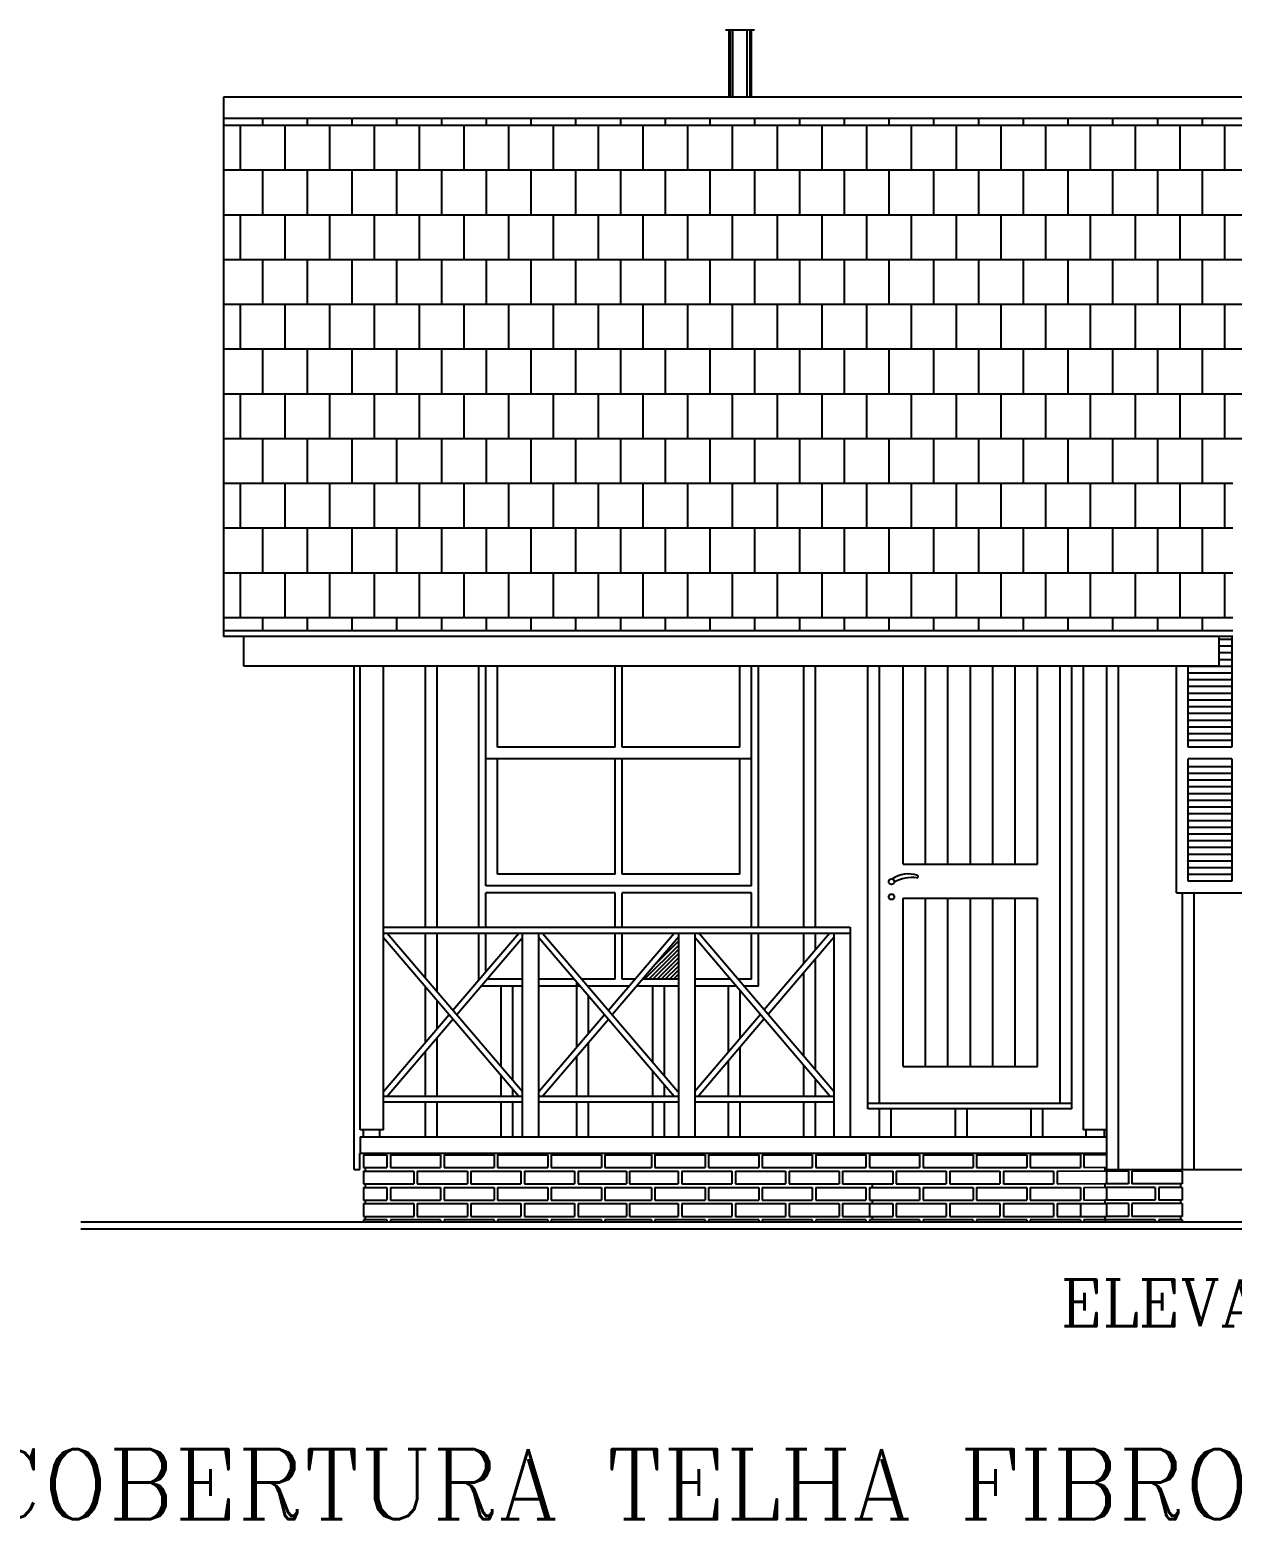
# Model space of a CAD drawing. Extents: x -7 to 226, y -20 to 32.
# Drawn here: x 214.75 to 219.91, y 19.44 to 25.83 of the extents above; entities that cross this region are included whole.
import ezdxf
from ezdxf.enums import TextEntityAlignment as Align

# ---------------------------------------------------------------- set-up
doc = ezdxf.new("R2010")
doc.units = 0
doc.header["$LTSCALE"] = 20
doc.layers.get('0').update_dxf_attribs({"linetype": 'CONTINUOUS'})
for name, color, linetype in [('CONCRETO', 5, 'CONTINUOUS'), ('DIM', 244, 'CONTINUOUS'), ('MADEIRAME', 244, 'CONTINUOUS'), ('TELHADO', 1, 'CONTINUOUS'), ('TEXTO', 244, 'CONTINUOUS'), ('VISTAL', 30, 'CONTINUOUS'), ('VISTAP', 244, 'CONTINUOUS')]:
    doc.layers.add(name, color=color, linetype=linetype)
doc.styles.add('ROMANC', font='romanc.shx', dxfattribs={"height": 0.08})

# ---------------------------------------------------------------- blocks, each defined once
blk = doc.blocks.new('*X13')
at = {"color": 0, "linetype": 'CONTINUOUS'}
for p, q in [((-13.152, -57.408), (-13.152, -57.3794)), ((-12.96, -57.408), (-12.96, -57.3794)), ((-12.768, -57.408), (-12.768, -57.3794)), ((-12.576, -57.408), (-12.576, -57.3794)), ((-12.384, -57.408), (-12.384, -57.3794)), ((-12.192, -57.408), (-12.192, -57.3794)), ((-12, -57.408), (-12, -57.3794)), ((-11.808, -57.408), (-11.808, -57.3794)), ((-11.616, -57.408), (-11.616, -57.3794)), ((-11.424, -57.408), (-11.424, -57.3794)), ((-11.232, -57.408), (-11.232, -57.3794)), ((-11.04, -57.408), (-11.04, -57.3794)), ((-10.848, -57.408), (-10.848, -57.3794)), ((-10.656, -57.408), (-10.656, -57.3794)), ((-10.464, -57.408), (-10.464, -57.3794)), ((-10.272, -57.408), (-10.272, -57.3794)), ((-10.08, -57.408), (-10.08, -57.3794)), ((-9.888, -57.408), (-9.888, -57.3794)), ((-9.696, -57.408), (-9.696, -57.3794)), ((-9.504, -57.408), (-9.504, -57.3794)), ((-9.312, -57.408), (-9.312, -57.3794)), ((-9.12, -57.408), (-9.12, -57.3794)), ((-13.321, -57.408), (-3.876, -57.408)), ((-13.248, -57.6), (-13.248, -57.408)), ((-13.056, -57.6), (-13.056, -57.408)), ((-12.864, -57.6), (-12.864, -57.408)), ((-12.672, -57.6), (-12.672, -57.408)), ((-12.48, -57.6), (-12.48, -57.408)), ((-12.288, -57.6), (-12.288, -57.408)), ((-12.096, -57.6), (-12.096, -57.408)), ((-11.904, -57.6), (-11.904, -57.408)), ((-11.712, -57.6), (-11.712, -57.408)), ((-11.52, -57.6), (-11.52, -57.408)), ((-11.328, -57.6), (-11.328, -57.408)), ((-11.136, -57.6), (-11.136, -57.408)), ((-10.944, -57.6), (-10.944, -57.408)), ((-10.752, -57.6), (-10.752, -57.408)), ((-10.56, -57.6), (-10.56, -57.408)), ((-10.368, -57.6), (-10.368, -57.408)), ((-10.176, -57.6), (-10.176, -57.408)), ((-9.984, -57.6), (-9.984, -57.408)), ((-9.792, -57.6), (-9.792, -57.408)), ((-9.6, -57.6), (-9.6, -57.408)), ((-9.408, -57.6), (-9.408, -57.408)), ((-9.216, -57.6), (-9.216, -57.408)), ((-9.024, -57.6), (-9.024, -57.408)), ((-13.321, -57.6), (-3.876, -57.6)), ((-13.152, -57.792), (-13.152, -57.6)), ((-12.96, -57.792), (-12.96, -57.6)), ((-12.768, -57.792), (-12.768, -57.6)), ((-12.576, -57.792), (-12.576, -57.6)), ((-12.384, -57.792), (-12.384, -57.6)), ((-12.192, -57.792), (-12.192, -57.6)), ((-12, -57.792), (-12, -57.6)), ((-11.808, -57.792), (-11.808, -57.6)), ((-11.616, -57.792), (-11.616, -57.6)), ((-11.424, -57.792), (-11.424, -57.6)), ((-11.232, -57.792), (-11.232, -57.6)), ((-11.04, -57.792), (-11.04, -57.6)), ((-10.848, -57.792), (-10.848, -57.6)), ((-10.656, -57.792), (-10.656, -57.6)), ((-10.464, -57.792), (-10.464, -57.6)), ((-10.272, -57.792), (-10.272, -57.6)), ((-10.08, -57.792), (-10.08, -57.6)), ((-9.888, -57.792), (-9.888, -57.6)), ((-9.696, -57.792), (-9.696, -57.6)), ((-9.504, -57.792), (-9.504, -57.6)), ((-9.312, -57.792), (-9.312, -57.6)), ((-9.12, -57.792), (-9.12, -57.6)), ((-13.321, -57.792), (-3.876, -57.792)), ((-13.248, -57.984), (-13.248, -57.792)), ((-13.056, -57.984), (-13.056, -57.792)), ((-12.864, -57.984), (-12.864, -57.792)), ((-12.672, -57.984), (-12.672, -57.792)), ((-12.48, -57.984), (-12.48, -57.792)), ((-12.288, -57.984), (-12.288, -57.792)), ((-12.096, -57.984), (-12.096, -57.792)), ((-11.904, -57.984), (-11.904, -57.792)), ((-11.712, -57.984), (-11.712, -57.792)), ((-11.52, -57.984), (-11.52, -57.792)), ((-11.328, -57.984), (-11.328, -57.792)), ((-11.136, -57.984), (-11.136, -57.792)), ((-10.944, -57.984), (-10.944, -57.792)), ((-10.752, -57.984), (-10.752, -57.792)), ((-10.56, -57.984), (-10.56, -57.792)), ((-10.368, -57.984), (-10.368, -57.792)), ((-10.176, -57.984), (-10.176, -57.792)), ((-9.984, -57.984), (-9.984, -57.792)), ((-9.792, -57.984), (-9.792, -57.792)), ((-9.6, -57.984), (-9.6, -57.792)), ((-9.408, -57.984), (-9.408, -57.792)), ((-9.216, -57.984), (-9.216, -57.792)), ((-9.024, -57.984), (-9.024, -57.792)), ((-13.321, -57.984), (-3.876, -57.984)), ((-13.152, -58.176), (-13.152, -57.984)), ((-12.96, -58.176), (-12.96, -57.984)), ((-12.768, -58.176), (-12.768, -57.984)), ((-12.576, -58.176), (-12.576, -57.984)), ((-12.384, -58.176), (-12.384, -57.984)), ((-12.192, -58.176), (-12.192, -57.984)), ((-12, -58.176), (-12, -57.984)), ((-11.808, -58.176), (-11.808, -57.984)), ((-11.616, -58.176), (-11.616, -57.984)), ((-11.424, -58.176), (-11.424, -57.984)), ((-11.232, -58.176), (-11.232, -57.984)), ((-11.04, -58.176), (-11.04, -57.984)), ((-10.848, -58.176), (-10.848, -57.984)), ((-10.656, -58.176), (-10.656, -57.984)), ((-10.464, -58.176), (-10.464, -57.984)), ((-10.272, -58.176), (-10.272, -57.984)), ((-10.08, -58.176), (-10.08, -57.984)), ((-9.888, -58.176), (-9.888, -57.984)), ((-9.696, -58.176), (-9.696, -57.984)), ((-9.504, -58.176), (-9.504, -57.984)), ((-9.312, -58.176), (-9.312, -57.984)), ((-9.12, -58.176), (-9.12, -57.984)), ((-13.321, -58.176), (-3.876, -58.176)), ((-13.248, -58.368), (-13.248, -58.176)), ((-13.056, -58.368), (-13.056, -58.176)), ((-12.864, -58.368), (-12.864, -58.176)), ((-12.672, -58.368), (-12.672, -58.176)), ((-12.48, -58.368), (-12.48, -58.176)), ((-12.288, -58.368), (-12.288, -58.176)), ((-12.096, -58.368), (-12.096, -58.176)), ((-11.904, -58.368), (-11.904, -58.176)), ((-11.712, -58.368), (-11.712, -58.176)), ((-11.52, -58.368), (-11.52, -58.176)), ((-11.328, -58.368), (-11.328, -58.176)), ((-11.136, -58.368), (-11.136, -58.176)), ((-10.944, -58.368), (-10.944, -58.176)), ((-10.752, -58.368), (-10.752, -58.176)), ((-10.56, -58.368), (-10.56, -58.176)), ((-10.368, -58.368), (-10.368, -58.176)), ((-10.176, -58.368), (-10.176, -58.176)), ((-9.984, -58.368), (-9.984, -58.176)), ((-9.792, -58.368), (-9.792, -58.176)), ((-9.6, -58.368), (-9.6, -58.176)), ((-9.408, -58.368), (-9.408, -58.176)), ((-9.216, -58.368), (-9.216, -58.176)), ((-9.024, -58.368), (-9.024, -58.176)), ((-13.321, -58.368), (-3.876, -58.368)), ((-13.152, -58.56), (-13.152, -58.368)), ((-12.96, -58.56), (-12.96, -58.368)), ((-12.768, -58.56), (-12.768, -58.368)), ((-12.576, -58.56), (-12.576, -58.368)), ((-12.384, -58.56), (-12.384, -58.368)), ((-12.192, -58.56), (-12.192, -58.368)), ((-12, -58.56), (-12, -58.368)), ((-11.808, -58.56), (-11.808, -58.368)), ((-11.616, -58.56), (-11.616, -58.368)), ((-11.424, -58.56), (-11.424, -58.368)), ((-11.232, -58.56), (-11.232, -58.368)), ((-11.04, -58.56), (-11.04, -58.368)), ((-10.848, -58.56), (-10.848, -58.368)), ((-10.656, -58.56), (-10.656, -58.368)), ((-10.464, -58.56), (-10.464, -58.368)), ((-10.272, -58.56), (-10.272, -58.368)), ((-10.08, -58.56), (-10.08, -58.368)), ((-9.888, -58.56), (-9.888, -58.368)), ((-9.696, -58.56), (-9.696, -58.368)), ((-9.504, -58.56), (-9.504, -58.368)), ((-9.312, -58.56), (-9.312, -58.368)), ((-9.12, -58.56), (-9.12, -58.368)), ((-13.321, -58.56), (-3.876, -58.56)), ((-13.248, -58.752), (-13.248, -58.56)), ((-13.056, -58.752), (-13.056, -58.56)), ((-12.864, -58.752), (-12.864, -58.56)), ((-12.672, -58.752), (-12.672, -58.56)), ((-12.48, -58.752), (-12.48, -58.56)), ((-12.288, -58.752), (-12.288, -58.56)), ((-12.096, -58.752), (-12.096, -58.56)), ((-11.904, -58.752), (-11.904, -58.56)), ((-11.712, -58.752), (-11.712, -58.56)), ((-11.52, -58.752), (-11.52, -58.56)), ((-11.328, -58.752), (-11.328, -58.56)), ((-11.136, -58.752), (-11.136, -58.56)), ((-10.944, -58.752), (-10.944, -58.56)), ((-10.752, -58.752), (-10.752, -58.56)), ((-10.56, -58.752), (-10.56, -58.56)), ((-10.368, -58.752), (-10.368, -58.56)), ((-10.176, -58.752), (-10.176, -58.56)), ((-9.984, -58.752), (-9.984, -58.56)), ((-9.792, -58.752), (-9.792, -58.56)), ((-9.6, -58.752), (-9.6, -58.56)), ((-9.408, -58.752), (-9.408, -58.56)), ((-9.216, -58.752), (-9.216, -58.56)), ((-9.024, -58.752), (-9.024, -58.56)), ((-13.321, -58.752), (-3.876, -58.752)), ((-13.152, -58.944), (-13.152, -58.752)), ((-12.96, -58.944), (-12.96, -58.752)), ((-12.768, -58.944), (-12.768, -58.752)), ((-12.576, -58.944), (-12.576, -58.752)), ((-12.384, -58.944), (-12.384, -58.752)), ((-12.192, -58.944), (-12.192, -58.752)), ((-12, -58.944), (-12, -58.752)), ((-11.808, -58.944), (-11.808, -58.752)), ((-11.616, -58.944), (-11.616, -58.752)), ((-11.424, -58.944), (-11.424, -58.752)), ((-11.232, -58.944), (-11.232, -58.752)), ((-11.04, -58.944), (-11.04, -58.752)), ((-10.848, -58.944), (-10.848, -58.752)), ((-10.656, -58.944), (-10.656, -58.752)), ((-10.464, -58.944), (-10.464, -58.752)), ((-10.272, -58.944), (-10.272, -58.752)), ((-10.08, -58.944), (-10.08, -58.752)), ((-9.888, -58.944), (-9.888, -58.752)), ((-9.696, -58.944), (-9.696, -58.752)), ((-9.504, -58.944), (-9.504, -58.752)), ((-9.312, -58.944), (-9.312, -58.752)), ((-9.12, -58.944), (-9.12, -58.752)), ((-13.321, -58.944), (-8.9904, -58.944)), ((-13.248, -59.136), (-13.248, -58.944)), ((-13.056, -59.136), (-13.056, -58.944)), ((-12.864, -59.136), (-12.864, -58.944)), ((-12.672, -59.136), (-12.672, -58.944)), ((-12.48, -59.136), (-12.48, -58.944)), ((-12.288, -59.136), (-12.288, -58.944)), ((-12.096, -59.136), (-12.096, -58.944)), ((-11.904, -59.136), (-11.904, -58.944)), ((-11.712, -59.136), (-11.712, -58.944)), ((-11.52, -59.136), (-11.52, -58.944)), ((-11.328, -59.136), (-11.328, -58.944)), ((-11.136, -59.136), (-11.136, -58.944)), ((-10.944, -59.136), (-10.944, -58.944)), ((-10.752, -59.136), (-10.752, -58.944)), ((-10.56, -59.136), (-10.56, -58.944)), ((-10.368, -59.136), (-10.368, -58.944)), ((-10.176, -59.136), (-10.176, -58.944)), ((-9.984, -59.136), (-9.984, -58.944)), ((-9.792, -59.136), (-9.792, -58.944)), ((-9.6, -59.136), (-9.6, -58.944)), ((-9.408, -59.136), (-9.408, -58.944)), ((-9.216, -59.136), (-9.216, -58.944)), ((-9.024, -59.136), (-9.024, -58.944)), ((-13.321, -59.136), (-8.9904, -59.136)), ((-13.152, -59.328), (-13.152, -59.136)), ((-12.96, -59.328), (-12.96, -59.136)), ((-12.768, -59.328), (-12.768, -59.136)), ((-12.576, -59.328), (-12.576, -59.136)), ((-12.384, -59.328), (-12.384, -59.136)), ((-12.192, -59.328), (-12.192, -59.136)), ((-12, -59.328), (-12, -59.136)), ((-11.808, -59.328), (-11.808, -59.136)), ((-11.616, -59.328), (-11.616, -59.136)), ((-11.424, -59.328), (-11.424, -59.136)), ((-11.232, -59.328), (-11.232, -59.136)), ((-11.04, -59.328), (-11.04, -59.136)), ((-10.848, -59.328), (-10.848, -59.136)), ((-10.656, -59.328), (-10.656, -59.136)), ((-10.464, -59.328), (-10.464, -59.136)), ((-10.272, -59.328), (-10.272, -59.136)), ((-10.08, -59.328), (-10.08, -59.136)), ((-9.888, -59.328), (-9.888, -59.136)), ((-9.696, -59.328), (-9.696, -59.136)), ((-9.504, -59.328), (-9.504, -59.136)), ((-9.312, -59.328), (-9.312, -59.136)), ((-9.12, -59.328), (-9.12, -59.136)), ((-13.321, -59.328), (-8.9904, -59.328)), ((-13.248, -59.52), (-13.248, -59.328)), ((-13.056, -59.52), (-13.056, -59.328)), ((-12.864, -59.52), (-12.864, -59.328)), ((-12.672, -59.52), (-12.672, -59.328)), ((-12.48, -59.52), (-12.48, -59.328)), ((-12.288, -59.52), (-12.288, -59.328)), ((-12.096, -59.52), (-12.096, -59.328)), ((-11.904, -59.52), (-11.904, -59.328)), ((-11.712, -59.52), (-11.712, -59.328)), ((-11.52, -59.52), (-11.52, -59.328)), ((-11.328, -59.52), (-11.328, -59.328)), ((-11.136, -59.52), (-11.136, -59.328)), ((-10.944, -59.52), (-10.944, -59.328)), ((-10.752, -59.52), (-10.752, -59.328)), ((-10.56, -59.52), (-10.56, -59.328)), ((-10.368, -59.52), (-10.368, -59.328)), ((-10.176, -59.52), (-10.176, -59.328)), ((-9.984, -59.52), (-9.984, -59.328)), ((-9.792, -59.52), (-9.792, -59.328)), ((-9.6, -59.52), (-9.6, -59.328)), ((-9.408, -59.52), (-9.408, -59.328)), ((-9.216, -59.52), (-9.216, -59.328)), ((-9.024, -59.52), (-9.024, -59.328)), ((-13.321, -59.52), (-8.9904, -59.52)), ((-13.152, -59.5769), (-13.152, -59.52)), ((-12.96, -59.5769), (-12.96, -59.52)), ((-12.768, -59.5769), (-12.768, -59.52)), ((-12.576, -59.5769), (-12.576, -59.52)), ((-12.384, -59.5769), (-12.384, -59.52)), ((-12.192, -59.5769), (-12.192, -59.52)), ((-12, -59.5769), (-12, -59.52)), ((-11.808, -59.5769), (-11.808, -59.52)), ((-11.616, -59.5769), (-11.616, -59.52)), ((-11.424, -59.5769), (-11.424, -59.52)), ((-11.232, -59.5769), (-11.232, -59.52)), ((-11.04, -59.5769), (-11.04, -59.52)), ((-10.848, -59.5769), (-10.848, -59.52)), ((-10.656, -59.5769), (-10.656, -59.52)), ((-10.464, -59.5769), (-10.464, -59.52)), ((-10.272, -59.5769), (-10.272, -59.52)), ((-10.08, -59.5769), (-10.08, -59.52)), ((-9.888, -59.5769), (-9.888, -59.52)), ((-9.696, -59.5769), (-9.696, -59.52)), ((-9.504, -59.5769), (-9.504, -59.52)), ((-9.312, -59.5769), (-9.312, -59.52)), ((-9.12, -59.5769), (-9.12, -59.52))]:
    blk.add_line(p, q, dxfattribs=at)
blk = doc.blocks.new('*X113')
at = {"color": 0, "linetype": 'CONTINUOUS'}
for p, q in [((143.0832, -8.0432), (143.0905, -8.0359)), ((142.9456, -8.2161), (143.0905, -8.0713)), ((142.9633, -8.2161), (143.0905, -8.0889)), ((142.981, -8.2161), (143.0905, -8.1066)), ((142.9811, -8.163), (143.0905, -8.0536)), ((142.9987, -8.2161), (143.0905, -8.1243)), ((143.0163, -8.2161), (143.0905, -8.142)), ((143.034, -8.2161), (143.0905, -8.1596)), ((143.0517, -8.2161), (143.0905, -8.1773)), ((143.0694, -8.2161), (143.0905, -8.195)), ((143.087, -8.2161), (143.0905, -8.2127))]:
    blk.add_line(p, q, dxfattribs=at)

msp = doc.modelspace()

# ---------------------------------------------------------------- linework, layer by layer
at = {"layer": 'DIM', "linetype": 'CONTINUOUS'}
for p, q in [((219.277, 21.1132), (219.277, 21.0832)), ((219.3552, 21.1132), (219.3552, 21.0832)), ((219.3657, 21.0832), (219.3657, 21.0132))]:
    msp.add_line(p, q, dxfattribs=at)
at = {"layer": 'DIM', "color": 30, "linetype": 'CONTINUOUS'}
for centre in [(218.4432, 22.1787), (218.4432, 22.1136)]:
    msp.add_circle(centre, 0.0119, dxfattribs=at)
for centre, radius, start, end in [((218.515, 22.0945), 0.1172, 70.42208, 125.41696), ((218.5332, 22.0272), 0.169, 83.59645, 117.53427), ((218.5526, 22.2002), 0.005, 263.59645, 70.42208)]:
    msp.add_arc(centre, radius, start, end, dxfattribs=at)
at = {"layer": 'MADEIRAME', "color": 244, "linetype": 'CONTINUOUS'}
for p, q in [((215.6647, 23.1037), (215.6647, 23.2304)), ((219.8495, 23.1037), (219.8495, 23.2304))]:
    msp.add_line(p, q, dxfattribs=at)
at = {"layer": 'MADEIRAME'}
for p in [(219.8495, 23.1037), (215.6897, 23.1037)]:
    msp.add_line(p, (215.6647, 23.1037), dxfattribs=at)
at = {"layer": 'MADEIRAME', "color": 1, "linetype": 'CONTINUOUS'}
for p, q in [((216.2635, 21.9389), (216.8437, 21.2582)), ((216.2799, 21.9582), (216.8601, 21.2775)), ((216.5618, 21.6275), (216.8437, 21.9582)), ((216.5782, 21.6082), (216.8601, 21.9389)), ((216.9301, 21.9389), (217.5104, 21.2582)), ((216.9465, 21.9582), (217.5268, 21.2775)), ((217.2285, 21.6275), (217.5104, 21.9582)), ((217.2449, 21.6082), (217.5291, 21.9416)), ((217.5991, 21.941), (218.1793, 21.2603)), ((217.6155, 21.9603), (218.1957, 21.2795)), ((217.8974, 21.6295), (218.1775, 21.9582)), ((217.9138, 21.6103), (218.1957, 21.941)), ((216.2635, 21.2775), (216.5454, 21.6082)), ((216.9301, 21.2775), (217.212, 21.6082)), ((217.5991, 21.2795), (217.881, 21.6103)), ((216.2799, 21.2582), (216.5618, 21.5889)), ((216.9465, 21.2582), (217.2285, 21.5889)), ((217.6155, 21.2603), (217.8974, 21.591))]:
    msp.add_line(p, q, dxfattribs=at)
at = {"layer": 'TELHADO', "color": 10, "linetype": 'CONTINUOUS'}
for p, q in [((215.5766, 25.5448), (215.5766, 23.2304)), ((225.0216, 25.5448), (215.5766, 25.5448)), ((225.0216, 25.4529), (215.5816, 25.4529)), ((219.9072, 23.2554), (215.5766, 23.2554)), ((219.9072, 23.2304), (215.5766, 23.2304))]:
    msp.add_line(p, q, dxfattribs=at)
at = {"layer": 'TELHADO', "color": 244, "linetype": 'CONTINUOUS'}
for p, q in [((219.903, 23.2304), (219.903, 22.7551)), ((219.903, 22.7051), (219.903, 22.1801)), ((216.1623, 20.9432), (216.1623, 21.0123)), ((216.1385, 20.9432), (216.1623, 20.9432))]:
    msp.add_line(p, q, dxfattribs=at)
at = {"layer": 'VISTAL', "color": 252}
for p, q in [((217.7517, 25.8336), (217.7517, 25.5448)), ((217.7624, 25.5448), (217.7624, 25.8336)), ((217.8243, 25.5448), (217.8243, 25.8336)), ((217.835, 25.8336), (217.835, 25.5448))]:
    msp.add_line(p, q, dxfattribs=at)
at = {"layer": 'VISTAL', "color": 1, "linetype": 'CONTINUOUS'}
for p, q in [((216.2635, 21.9832), (218.2657, 21.9832)), ((216.2635, 21.9582), (218.2657, 21.9582)), ((216.2635, 21.2582), (216.8601, 21.2582)), ((216.2635, 21.2332), (216.8601, 21.2332)), ((216.9301, 21.2582), (217.5291, 21.2582)), ((216.9301, 21.2332), (217.5291, 21.2332)), ((217.5991, 21.2582), (218.1957, 21.2582)), ((217.5991, 21.2332), (218.1957, 21.2332))]:
    msp.add_line(p, q, dxfattribs=at)
at = {"layer": 'VISTAL', "color": 244, "linetype": 'CONTINUOUS'}
for p, q in [((216.1785, 21.0832), (216.1785, 21.1132)), ((216.2485, 21.0832), (216.2485, 21.1132)), ((216.1635, 21.0832), (219.3657, 21.0832)), ((216.1635, 21.0832), (216.1635, 21.0132)), ((216.1635, 21.0132), (219.3657, 21.0132))]:
    msp.add_line(p, q, dxfattribs=at)
at = {"layer": 'VISTAL', "color": 252}
for points in [[(217.7314, 25.8336), (217.8552, 25.8336)], [(217.7457, 25.8336), (217.7457, 25.5448)], [(217.841, 25.8336), (217.841, 25.5448)]]:
    msp.add_lwpolyline(points, dxfattribs=at)
at = {"layer": 'VISTAP', "color": 244, "linetype": 'CONTINUOUS'}
for p, q in [((219.903, 23.2175), (219.8495, 23.2175)), ((219.903, 23.1886), (219.8495, 23.1886)), ((219.903, 23.1597), (219.8495, 23.1597)), ((216.6724, 21.9832), (216.6724, 23.1037)), ((216.7024, 22.1601), (216.7024, 23.1037)), ((216.7524, 22.7551), (216.7524, 23.1037)), ((217.2574, 22.7551), (217.2574, 23.1037)), ((217.2874, 22.7551), (217.2874, 23.1037)), ((217.7924, 22.7551), (217.7924, 23.1037)), ((217.8424, 22.1601), (217.8424, 23.1037)), ((217.8724, 21.9832), (217.8724, 23.1037)), ((219.3657, 23.1037), (219.3657, 21.1132)), ((219.6655, 22.1301), (219.6655, 23.1037)), ((219.7155, 22.7551), (219.7155, 23.1037)), ((219.903, 23.1019), (219.7155, 23.1019)), ((219.903, 23.073), (219.7155, 23.073)), ((219.903, 23.1308), (219.8495, 23.1308)), ((219.903, 23.0441), (219.7155, 23.0441)), ((219.903, 23.0152), (219.7155, 23.0152)), ((219.903, 22.9863), (219.7155, 22.9863)), ((219.903, 22.9574), (219.7155, 22.9574)), ((219.903, 22.9285), (219.7155, 22.9285)), ((219.903, 22.8996), (219.7155, 22.8996)), ((219.903, 22.8707), (219.7155, 22.8707)), ((219.903, 22.8418), (219.7155, 22.8418)), ((217.2574, 22.7551), (216.7524, 22.7551)), ((217.7924, 22.7551), (217.2874, 22.7551)), ((219.903, 22.8129), (219.7155, 22.8129)), ((219.903, 22.784), (219.7155, 22.784)), ((219.903, 22.7551), (219.7155, 22.7551)), ((217.8424, 22.7051), (216.7024, 22.7051)), ((216.7524, 22.2101), (216.7524, 22.7051)), ((217.2574, 22.2101), (217.2574, 22.7051)), ((217.2874, 22.2101), (217.2874, 22.7051)), ((217.7924, 22.2101), (217.7924, 22.7051)), ((219.7155, 22.1801), (219.7155, 22.7051)), ((219.903, 22.7051), (219.7155, 22.7051)), ((219.903, 22.6714), (219.7155, 22.6714)), ((219.903, 22.6425), (219.7155, 22.6425)), ((219.903, 22.6136), (219.7155, 22.6136)), ((219.903, 22.5847), (219.7155, 22.5847)), ((219.903, 22.5558), (219.7155, 22.5558)), ((219.903, 22.5269), (219.7155, 22.5269)), ((219.903, 22.498), (219.7155, 22.498)), ((219.903, 22.4691), (219.7155, 22.4691)), ((219.903, 22.4402), (219.7155, 22.4402)), ((219.903, 22.4113), (219.7155, 22.4113)), ((219.903, 22.3824), (219.7155, 22.3824)), ((219.903, 22.3535), (219.7155, 22.3535)), ((219.903, 22.3246), (219.7155, 22.3246)), ((219.903, 22.2957), (219.7155, 22.2957)), ((219.903, 22.2668), (219.7155, 22.2668)), ((217.2574, 22.2101), (216.7524, 22.2101)), ((217.7924, 22.2101), (217.2874, 22.2101)), ((219.903, 22.2379), (219.7155, 22.2379)), ((219.903, 22.209), (219.7155, 22.209)), ((219.903, 22.1801), (219.7155, 22.1801)), ((217.8424, 22.1601), (216.7024, 22.1601)), ((217.2574, 22.1301), (216.7024, 22.1301)), ((216.7024, 21.9832), (216.7024, 22.1301)), ((217.2574, 21.9832), (217.2574, 22.1301)), ((217.8424, 22.1301), (217.2874, 22.1301)), ((217.2874, 21.9832), (217.2874, 22.1301)), ((217.8424, 21.9832), (217.8424, 22.1301)), ((219.6655, 22.1301), (221.6655, 22.1301)), ((216.6724, 21.7572), (216.6724, 21.9582)), ((216.7024, 21.7924), (216.7024, 21.9582)), ((217.2574, 21.7601), (217.2574, 21.9582)), ((217.2874, 21.7601), (217.2874, 21.9582)), ((217.8424, 21.7601), (217.8424, 21.9582)), ((217.8724, 21.7301), (217.8724, 21.9582)), ((216.8601, 21.7301), (216.6821, 21.7301)), ((216.8601, 21.7601), (216.7077, 21.7601)), ((217.0826, 21.7601), (216.9301, 21.7601)), ((217.1081, 21.7301), (216.9301, 21.7301)), ((217.2574, 21.7601), (217.1154, 21.7601)), ((217.3159, 21.7301), (217.141, 21.7301)), ((217.3415, 21.7601), (217.2874, 21.7601)), ((217.5291, 21.7301), (217.3488, 21.7301)), ((217.5291, 21.7601), (217.3744, 21.7601)), ((217.7532, 21.7601), (217.5991, 21.7601)), ((217.7788, 21.7301), (217.5991, 21.7301)), ((217.8424, 21.7601), (217.7861, 21.7601)), ((217.8724, 21.7301), (217.8117, 21.7301)), ((218.3415, 21.2282), (219.2165, 21.2282)), ((216.1785, 21.007), (216.1785, 20.952)), ((216.1785, 21.007), (216.2785, 21.007)), ((216.2785, 21.007), (216.2785, 20.952)), ((216.2935, 21.007), (216.2935, 20.952)), ((216.2935, 21.007), (216.5085, 21.007)), ((216.5085, 21.007), (216.5085, 20.952)), ((216.5235, 21.007), (216.5235, 20.952)), ((216.5235, 21.007), (216.7385, 21.007)), ((216.7385, 21.007), (216.7385, 20.952)), ((216.7535, 21.007), (216.7535, 20.952)), ((216.7535, 21.007), (216.9685, 21.007)), ((216.9685, 21.007), (216.9685, 20.952)), ((216.9835, 21.007), (217.1985, 21.007)), ((216.9835, 21.007), (216.9835, 20.952)), ((217.1985, 21.007), (217.1985, 20.952)), ((217.2135, 21.007), (217.2135, 20.952)), ((217.2135, 21.007), (217.3135, 21.007)), ((217.3135, 21.007), (217.4135, 21.007)), ((217.4135, 21.007), (217.4135, 20.952)), ((217.4285, 21.007), (217.4285, 20.952)), ((217.4285, 21.007), (217.6435, 21.007)), ((217.6435, 21.007), (217.6435, 20.952)), ((217.6585, 21.007), (217.8735, 21.007)), ((217.6585, 21.007), (217.6585, 20.952)), ((217.8735, 21.007), (217.8735, 20.952)), ((217.8885, 21.007), (217.8885, 20.952)), ((217.8885, 21.007), (218.1035, 21.007)), ((218.1035, 21.007), (218.1035, 20.952)), ((218.1185, 21.007), (218.1185, 20.952)), ((218.1185, 21.007), (218.3335, 21.007)), ((218.3335, 21.007), (218.3335, 20.952)), ((218.3485, 21.007), (218.3485, 20.952)), ((218.3485, 21.007), (218.5635, 21.007)), ((218.5635, 21.007), (218.5635, 20.952)), ((218.5785, 21.007), (218.7935, 21.007)), ((218.5785, 21.007), (218.5785, 20.952)), ((218.7935, 21.007), (218.7935, 20.952)), ((218.8085, 21.007), (219.0235, 21.007)), ((218.8085, 21.007), (218.8085, 20.952)), ((219.0235, 21.007), (219.0235, 20.952)), ((219.0385, 21.007), (219.2535, 21.0076)), ((219.0385, 21.007), (219.0385, 20.952)), ((219.2535, 21.0076), (219.2535, 20.952)), ((219.2685, 21.0077), (219.3659, 21.008)), ((219.2685, 21.0077), (219.2685, 20.9527)), ((219.3659, 21.008), (219.3659, 20.953)), ((216.1785, 20.952), (216.2785, 20.952)), ((216.1785, 20.937), (216.1785, 20.882)), ((216.1785, 20.937), (216.3935, 20.937)), ((216.1785, 20.9369), (216.265, 20.9369)), ((216.1848, 20.952), (216.1848, 20.9369)), ((216.2457, 20.952), (216.2785, 20.952)), ((216.2935, 20.952), (216.3457, 20.952)), ((216.2935, 20.952), (216.365, 20.952)), ((216.3607, 20.952), (216.5085, 20.952)), ((216.3935, 20.937), (216.3935, 20.882)), ((216.4085, 20.937), (216.4085, 20.882)), ((216.4085, 20.937), (216.6235, 20.937)), ((216.5235, 20.952), (216.7385, 20.952)), ((216.6235, 20.937), (216.6235, 20.882)), ((216.6385, 20.937), (216.6385, 20.882)), ((216.6385, 20.937), (216.8535, 20.937)), ((216.7535, 20.952), (216.9685, 20.952)), ((216.8535, 20.937), (216.8535, 20.882)), ((216.8685, 20.937), (216.8685, 20.882)), ((216.8685, 20.937), (217.0835, 20.937)), ((216.9835, 20.952), (217.1985, 20.952)), ((217.0835, 20.937), (217.0835, 20.882)), ((217.0985, 20.937), (217.0985, 20.882)), ((217.0985, 20.937), (217.306, 20.937)), ((217.2135, 20.952), (217.3135, 20.952)), ((217.306, 20.937), (217.306, 20.882)), ((217.3135, 20.952), (217.4135, 20.952)), ((217.3198, 20.937), (217.3198, 20.882)), ((217.3198, 20.937), (217.5285, 20.937)), ((217.3198, 20.9369), (217.4, 20.9369)), ((217.3807, 20.952), (217.4135, 20.952)), ((217.4285, 20.952), (217.5, 20.952)), ((217.4285, 20.952), (217.4807, 20.952)), ((217.4957, 20.952), (217.6435, 20.952)), ((217.5285, 20.937), (217.5285, 20.882)), ((217.5435, 20.937), (217.5435, 20.882)), ((217.5435, 20.937), (217.7585, 20.937)), ((217.6585, 20.952), (217.8735, 20.952)), ((217.7585, 20.937), (217.7585, 20.882)), ((217.7735, 20.937), (217.7735, 20.882)), ((217.7735, 20.937), (217.9885, 20.937)), ((217.8885, 20.952), (218.1035, 20.952)), ((217.9885, 20.937), (217.9885, 20.882)), ((218.0035, 20.937), (218.0035, 20.882)), ((218.0035, 20.937), (218.2185, 20.937)), ((218.1185, 20.952), (218.3335, 20.952)), ((218.2185, 20.937), (218.2185, 20.882)), ((218.2335, 20.937), (218.2335, 20.882)), ((218.2335, 20.937), (218.4485, 20.937)), ((218.3485, 20.952), (218.5635, 20.952)), ((218.4485, 20.937), (218.4485, 20.882)), ((218.4485, 20.937), (218.4485, 20.882)), ((218.4635, 20.937), (218.4635, 20.882)), ((218.4635, 20.937), (218.6785, 20.937)), ((218.5785, 20.952), (218.7935, 20.952)), ((218.6785, 20.937), (218.6785, 20.882)), ((218.6935, 20.937), (218.6935, 20.882)), ((218.6935, 20.937), (218.9085, 20.937)), ((218.8085, 20.952), (219.0235, 20.952)), ((218.9085, 20.937), (218.9085, 20.882)), ((218.9235, 20.937), (218.9235, 20.882)), ((218.9235, 20.937), (219.1385, 20.937)), ((219.0385, 20.952), (219.2535, 20.9526)), ((219.1385, 20.937), (219.1385, 20.882)), ((219.1535, 20.937), (219.3659, 20.938)), ((219.1535, 20.937), (219.1535, 20.882)), ((219.2456, 20.9375), (219.2456, 20.9374)), ((219.2685, 20.9527), (219.3659, 20.953)), ((219.3588, 20.953), (219.3588, 20.9378)), ((219.3588, 20.9441), (224.4442, 20.9432)), ((219.3659, 20.938), (219.3659, 20.883)), ((219.3659, 20.938), (219.3659, 20.9373)), ((216.1785, 20.882), (216.3935, 20.882)), ((216.1785, 20.867), (216.1785, 20.812)), ((216.1785, 20.867), (216.2785, 20.867)), ((216.1848, 20.882), (216.1848, 20.867)), ((216.2785, 20.867), (216.2785, 20.812)), ((216.2935, 20.867), (216.2935, 20.812)), ((216.2935, 20.867), (216.5085, 20.867)), ((216.4085, 20.882), (216.6235, 20.882)), ((216.5085, 20.867), (216.5085, 20.812)), ((216.5235, 20.867), (216.5235, 20.812)), ((216.5235, 20.867), (216.7385, 20.867)), ((216.6385, 20.882), (216.8535, 20.882)), ((216.7385, 20.867), (216.7385, 20.812)), ((216.7535, 20.867), (216.7535, 20.812)), ((216.7535, 20.867), (216.9685, 20.867)), ((216.8685, 20.882), (217.0835, 20.882)), ((216.9685, 20.867), (216.9685, 20.812)), ((216.9835, 20.867), (217.1985, 20.867)), ((216.9835, 20.867), (216.9835, 20.812)), ((217.0985, 20.882), (217.306, 20.882)), ((217.1985, 20.867), (217.1985, 20.812)), ((217.2135, 20.867), (217.2135, 20.812)), ((217.2135, 20.867), (217.306, 20.867)), ((217.306, 20.867), (217.4135, 20.867)), ((217.3198, 20.882), (217.5285, 20.882)), ((217.4135, 20.867), (217.4135, 20.812)), ((217.4285, 20.867), (217.6435, 20.867)), ((217.4285, 20.867), (217.4285, 20.812)), ((217.5435, 20.882), (217.7585, 20.882)), ((217.6435, 20.867), (217.6435, 20.812)), ((217.6585, 20.867), (217.8735, 20.867)), ((217.6585, 20.867), (217.6585, 20.812)), ((217.7735, 20.882), (217.9885, 20.882)), ((217.8735, 20.867), (217.8735, 20.812)), ((217.8885, 20.867), (217.8885, 20.812)), ((217.8885, 20.867), (218.1035, 20.867)), ((218.0035, 20.882), (218.2185, 20.882)), ((218.1035, 20.867), (218.1035, 20.812)), ((218.1185, 20.867), (218.3335, 20.867)), ((218.1185, 20.867), (218.1185, 20.812)), ((218.2335, 20.882), (218.4485, 20.882)), ((218.3335, 20.867), (218.3335, 20.812)), ((218.3599, 20.882), (218.3599, 20.867)), ((218.4635, 20.882), (218.6785, 20.882)), ((218.6935, 20.882), (218.9085, 20.882)), ((218.9235, 20.882), (219.1385, 20.882)), ((219.1535, 20.882), (219.3659, 20.883)), ((219.2685, 20.867), (219.3659, 20.868)), ((219.2685, 20.867), (219.2685, 20.812)), ((219.3588, 20.883), (219.3588, 20.868)), ((219.3659, 20.868), (219.3659, 20.813)), ((216.1785, 20.812), (216.2785, 20.812)), ((216.1785, 20.797), (216.3935, 20.797)), ((216.1785, 20.797), (216.1785, 20.742)), ((216.1848, 20.812), (216.1848, 20.797)), ((216.2457, 20.812), (216.2785, 20.812)), ((216.2935, 20.812), (216.365, 20.812)), ((216.2935, 20.812), (216.3457, 20.812)), ((216.3607, 20.812), (216.5085, 20.812)), ((216.3935, 20.797), (216.3935, 20.742)), ((216.4085, 20.797), (216.4085, 20.742)), ((216.4085, 20.797), (216.6235, 20.797)), ((216.5235, 20.812), (216.7385, 20.812)), ((216.6235, 20.797), (216.6235, 20.742)), ((216.6385, 20.797), (216.6385, 20.742)), ((216.6385, 20.797), (216.8535, 20.797)), ((216.7535, 20.812), (216.9685, 20.812)), ((216.8535, 20.797), (216.8535, 20.742)), ((216.8685, 20.797), (217.0835, 20.797)), ((216.8685, 20.797), (216.8685, 20.742)), ((216.9835, 20.812), (217.1985, 20.812)), ((217.0835, 20.797), (217.0835, 20.742)), ((217.0985, 20.797), (217.306, 20.797)), ((217.0985, 20.797), (217.0985, 20.742)), ((217.2135, 20.812), (217.3135, 20.812)), ((217.306, 20.797), (217.306, 20.742)), ((217.3135, 20.812), (217.4135, 20.812)), ((217.3198, 20.797), (217.5285, 20.797)), ((217.3198, 20.797), (217.3198, 20.742)), ((217.3807, 20.812), (217.4135, 20.812)), ((217.4285, 20.812), (217.4807, 20.812)), ((217.4285, 20.812), (217.5, 20.812)), ((217.4957, 20.812), (217.6435, 20.812)), ((217.5285, 20.797), (217.5285, 20.742)), ((217.5435, 20.797), (217.5435, 20.742)), ((217.5435, 20.797), (217.7585, 20.797)), ((217.6585, 20.812), (217.8735, 20.812)), ((217.7585, 20.797), (217.7585, 20.742)), ((217.7735, 20.797), (217.7735, 20.742)), ((217.7735, 20.797), (217.9885, 20.797)), ((217.8885, 20.812), (218.1035, 20.812)), ((217.9885, 20.797), (217.9885, 20.742)), ((218.0035, 20.797), (218.0035, 20.742)), ((218.0035, 20.797), (218.2185, 20.797)), ((218.1185, 20.812), (218.3335, 20.812)), ((218.2185, 20.797), (218.2185, 20.742)), ((218.2335, 20.797), (218.2335, 20.742)), ((218.2335, 20.797), (218.3485, 20.797)), ((219.2535, 20.7975), (219.3659, 20.797)), ((219.2685, 20.812), (219.3659, 20.813)), ((219.3588, 20.813), (219.3588, 20.7971)), ((219.3659, 20.797), (219.3659, 20.742)), ((216.1785, 20.742), (216.3935, 20.742)), ((216.2785, 20.727), (216.1785, 20.727)), ((216.1785, 20.727), (216.1785, 20.7182)), ((216.1848, 20.742), (216.1848, 20.727)), ((216.2785, 20.727), (216.2785, 20.7182)), ((216.2935, 20.727), (216.2935, 20.7182)), ((216.5085, 20.727), (216.2935, 20.727)), ((216.4085, 20.742), (216.6235, 20.742)), ((216.5085, 20.727), (216.5085, 20.7182)), ((216.5235, 20.727), (216.5235, 20.7182)), ((216.7385, 20.727), (216.5235, 20.727)), ((216.6385, 20.742), (216.8535, 20.742)), ((216.7385, 20.727), (216.7385, 20.7182)), ((216.7535, 20.727), (216.7535, 20.7182)), ((216.9685, 20.727), (216.7535, 20.727)), ((216.8685, 20.742), (217.0835, 20.742)), ((216.9685, 20.727), (216.9685, 20.7182)), ((217.1985, 20.727), (216.9835, 20.727)), ((216.9835, 20.727), (216.9835, 20.7182)), ((217.0985, 20.742), (217.306, 20.742)), ((217.1985, 20.727), (217.1985, 20.7182)), ((217.2135, 20.727), (217.2135, 20.7182)), ((217.3135, 20.727), (217.2135, 20.727)), ((217.4135, 20.727), (217.3135, 20.727)), ((217.3198, 20.742), (217.5285, 20.742)), ((217.4135, 20.727), (217.4135, 20.7182)), ((217.4285, 20.727), (217.4285, 20.7182)), ((217.6435, 20.727), (217.4285, 20.727)), ((217.5435, 20.742), (217.7585, 20.742)), ((217.6435, 20.727), (217.6435, 20.7182)), ((217.8735, 20.727), (217.6585, 20.727)), ((217.6585, 20.727), (217.6585, 20.7182)), ((217.7735, 20.742), (217.9885, 20.742)), ((217.8735, 20.727), (217.8735, 20.7182)), ((217.8885, 20.727), (217.8885, 20.7182)), ((218.1035, 20.727), (217.8885, 20.727)), ((218.0035, 20.742), (218.2185, 20.742)), ((218.1035, 20.727), (218.1035, 20.7182)), ((218.1185, 20.727), (218.1185, 20.7182)), ((218.3335, 20.727), (218.1185, 20.727)), ((218.2335, 20.742), (218.3485, 20.742)), ((218.3335, 20.727), (218.3335, 20.7182)), ((219.2535, 20.7425), (219.3659, 20.742)), ((219.3659, 20.728), (219.2685, 20.727)), ((219.2685, 20.727), (219.2685, 20.7182)), ((219.3588, 20.7421), (219.3588, 20.728))]:
    msp.add_line(p, q, dxfattribs=at)
at = {"layer": 'VISTAP', "color": 244}
for p, q in [((216.1385, 20.9432), (216.1385, 23.1037)), ((218.3415, 21.2032), (218.3415, 23.1037)), ((218.3915, 21.2282), (218.3915, 23.1037)), ((219.1665, 21.2282), (219.1665, 23.1037)), ((219.2165, 21.2032), (219.2165, 23.1037)), ((219.3673, 20.9437), (219.3673, 23.1037)), ((219.4173, 20.9437), (219.4173, 23.1037)), ((219.6923, 20.9437), (219.6923, 22.1301)), ((219.7423, 20.9437), (219.7423, 22.1301))]:
    msp.add_line(p, q, dxfattribs=at)
at = {"layer": 'VISTAP', "color": 1, "linetype": 'CONTINUOUS'}
for p, q in [((216.1635, 21.1132), (216.1635, 23.1037)), ((216.2635, 21.1132), (216.2635, 23.1037)), ((219.2657, 23.1037), (219.2657, 21.1132)), ((216.8601, 21.0832), (216.8601, 21.9582)), ((216.9301, 21.0832), (216.9301, 21.9582)), ((217.5291, 21.9582), (217.5291, 21.0832)), ((217.5991, 21.9582), (217.5991, 21.0832)), ((218.1957, 21.9582), (218.1957, 21.0832)), ((218.2657, 21.9832), (218.2657, 21.0832)), ((216.2635, 21.1132), (216.1635, 21.1132)), ((219.3657, 21.1132), (219.2657, 21.1132))]:
    msp.add_line(p, q, dxfattribs=at)
at = {"layer": 'VISTAP', "color": 30}
for p, q in [((216.4439, 21.9832), (216.4439, 23.1037)), ((216.4939, 21.9832), (216.4939, 23.1037)), ((218.0673, 21.9832), (218.0673, 23.1037)), ((218.1173, 21.9832), (218.1173, 23.1037)), ((218.4927, 22.253), (218.4927, 23.1037)), ((218.589, 22.253), (218.589, 23.1037)), ((218.6852, 22.2529), (218.6852, 23.1037)), ((218.7815, 22.2529), (218.7815, 23.1037)), ((218.8777, 22.2529), (218.8777, 23.1037)), ((218.974, 22.2529), (218.974, 23.1037)), ((219.0702, 22.2529), (219.0702, 23.1037)), ((218.4927, 21.3854), (218.4927, 22.1084)), ((218.589, 21.3854), (218.589, 22.1084)), ((218.6852, 21.3854), (218.6852, 22.1083)), ((218.7815, 21.3854), (218.7815, 22.1083)), ((218.8777, 21.3853), (218.8777, 22.1083)), ((218.974, 21.3853), (218.974, 22.1083)), ((219.0702, 21.3853), (219.0702, 22.1083)), ((216.4439, 21.7658), (216.4439, 21.9582)), ((216.4939, 21.7072), (216.4939, 21.9582)), ((218.0673, 21.8289), (218.0673, 21.9582)), ((218.1173, 21.8875), (218.1173, 21.9582)), ((218.1173, 21.3716), (218.1173, 21.849)), ((216.7689, 21.3845), (216.7689, 21.7301)), ((216.8189, 21.3259), (216.8189, 21.7301)), ((217.0939, 21.4696), (217.0939, 21.7468)), ((217.1439, 21.7267), (217.1439, 21.7301)), ((217.4189, 21.4041), (217.4189, 21.7301)), ((217.4689, 21.3454), (217.4689, 21.7301)), ((217.7439, 21.4494), (217.7439, 21.7301)), ((218.0673, 21.4302), (218.0673, 21.7903)), ((216.4439, 21.4892), (216.4439, 21.7273)), ((216.4939, 21.5478), (216.4939, 21.6686)), ((217.1439, 21.5283), (217.1439, 21.6882)), ((217.7939, 21.5081), (217.7939, 21.7125)), ((216.4939, 21.2582), (216.4939, 21.5093)), ((217.1439, 21.2582), (217.1439, 21.4897)), ((216.4439, 21.2582), (216.4439, 21.4506)), ((217.0939, 21.2582), (217.0939, 21.4311)), ((217.7439, 21.2582), (217.7439, 21.4109)), ((217.7939, 21.2582), (217.7939, 21.4696)), ((216.7689, 21.2582), (216.7689, 21.346)), ((217.4189, 21.2582), (217.4189, 21.3655)), ((218.0673, 21.2582), (218.0673, 21.3917)), ((216.8189, 21.2582), (216.8189, 21.2873)), ((217.4689, 21.2582), (217.4689, 21.3069)), ((218.1173, 21.2582), (218.1173, 21.333)), ((216.4439, 21.0829), (216.4439, 21.2332)), ((216.4939, 21.0829), (216.4939, 21.2332)), ((216.7689, 21.0829), (216.7689, 21.2332)), ((216.8189, 21.0829), (216.8189, 21.2332)), ((217.0939, 21.0829), (217.0939, 21.2332)), ((217.1439, 21.0829), (217.1439, 21.2332)), ((217.4189, 21.0829), (217.4189, 21.2332)), ((217.4689, 21.0829), (217.4689, 21.2332)), ((217.7439, 21.0832), (217.7439, 21.2332)), ((217.7939, 21.0832), (217.7939, 21.2332)), ((218.0673, 21.0829), (218.0673, 21.2332)), ((218.1173, 21.0829), (218.1173, 21.2332)), ((218.3923, 21.0829), (218.3923, 21.2032)), ((218.4423, 21.0829), (218.4423, 21.2032)), ((218.7173, 21.0829), (218.7173, 21.2032)), ((218.7673, 21.0829), (218.7673, 21.2032)), ((219.0423, 21.0832), (219.0423, 21.2032)), ((219.0923, 21.0832), (219.0923, 21.2032)), ((219.4599, 20.937), (219.3659, 20.937)), ((219.4599, 20.937), (219.4599, 20.882)), ((219.4749, 20.937), (219.4749, 20.882)), ((219.6899, 20.937), (219.4749, 20.937)), ((219.6829, 20.9441), (219.6829, 20.937)), ((219.6899, 20.937), (219.6899, 20.882)), ((219.4599, 20.882), (219.3599, 20.882)), ((219.4749, 20.867), (219.3659, 20.867)), ((219.6899, 20.882), (219.4749, 20.882)), ((219.5749, 20.867), (219.4749, 20.867)), ((219.5749, 20.867), (219.5749, 20.812)), ((219.6899, 20.867), (219.5899, 20.867)), ((219.5899, 20.867), (219.5899, 20.812)), ((219.6829, 20.882), (219.6829, 20.867)), ((219.6899, 20.867), (219.6899, 20.812)), ((219.4749, 20.812), (219.3588, 20.812)), ((219.4599, 20.797), (219.3659, 20.797)), ((219.4599, 20.797), (219.4599, 20.742)), ((219.5749, 20.812), (219.4749, 20.812)), ((219.6899, 20.797), (219.4749, 20.797)), ((219.4749, 20.797), (219.4749, 20.742)), ((219.6899, 20.812), (219.5899, 20.812)), ((219.6829, 20.812), (219.6829, 20.797)), ((219.6899, 20.797), (219.6899, 20.742)), ((219.4749, 20.727), (219.3599, 20.727)), ((219.3599, 20.727), (219.3599, 20.7182)), ((219.4599, 20.742), (219.3659, 20.742)), ((219.6899, 20.742), (219.4749, 20.742)), ((219.5749, 20.727), (219.4749, 20.727)), ((219.5749, 20.727), (219.5749, 20.7182)), ((219.6899, 20.727), (219.5899, 20.727)), ((219.5899, 20.727), (219.5899, 20.7182)), ((219.6829, 20.742), (219.6829, 20.727)), ((219.6899, 20.727), (219.6899, 20.7182))]:
    msp.add_line(p, q, dxfattribs=at)
at = {"layer": 'VISTAP', "color": 30, "linetype": 'CONTINUOUS'}
for p, q in [((218.4927, 22.253), (219.0702, 22.2529)), ((218.4927, 22.1084), (219.0702, 22.1083)), ((218.4927, 21.3854), (219.0702, 21.3853))]:
    msp.add_line(p, q, dxfattribs=at)
at = {"layer": 'VISTAP', "linetype": 'CONTINUOUS'}
msp.add_line((219.2165, 21.2032), (218.3415, 21.2032), dxfattribs=at)
at = {"layer": 'VISTAP', "color": 10, "linetype": 'CONTINUOUS'}
for p, q in [((218.3485, 20.867), (218.5635, 20.867)), ((218.3485, 20.867), (218.3485, 20.812)), ((218.5635, 20.867), (218.5635, 20.812)), ((218.5785, 20.867), (218.7935, 20.867)), ((218.5785, 20.867), (218.5785, 20.812)), ((218.7935, 20.867), (218.7935, 20.812)), ((218.8085, 20.867), (218.8085, 20.812)), ((218.8085, 20.867), (219.0235, 20.867)), ((219.0235, 20.867), (219.0235, 20.812)), ((219.0385, 20.867), (219.0385, 20.812)), ((219.0385, 20.867), (219.2535, 20.867)), ((219.2535, 20.867), (219.2535, 20.812)), ((218.3485, 20.812), (218.5635, 20.812)), ((218.3485, 20.797), (218.4485, 20.797)), ((218.3485, 20.797), (218.3485, 20.742)), ((218.3599, 20.812), (218.3599, 20.797)), ((218.4485, 20.797), (218.4485, 20.742)), ((218.4485, 20.797), (218.4485, 20.742)), ((218.4635, 20.797), (218.6785, 20.797)), ((218.4635, 20.797), (218.4635, 20.742)), ((218.5785, 20.812), (218.7935, 20.812)), ((218.6785, 20.797), (218.6785, 20.742)), ((218.6935, 20.797), (218.9085, 20.797)), ((218.6935, 20.797), (218.6935, 20.742)), ((218.8085, 20.812), (219.0235, 20.812)), ((218.9085, 20.797), (218.9085, 20.742)), ((218.9235, 20.797), (219.1385, 20.797)), ((218.9235, 20.797), (218.9235, 20.742)), ((219.0385, 20.812), (219.2535, 20.812)), ((219.1385, 20.797), (219.1385, 20.742)), ((219.1535, 20.797), (219.2535, 20.7975)), ((219.1535, 20.797), (219.1535, 20.742)), ((219.2535, 20.7975), (219.2535, 20.7425)), ((218.3485, 20.742), (218.4485, 20.742)), ((218.3485, 20.727), (218.3485, 20.7182)), ((218.5635, 20.727), (218.3485, 20.727)), ((218.3599, 20.7418), (218.3599, 20.7268)), ((218.4635, 20.742), (218.6785, 20.742)), ((218.5635, 20.727), (218.5635, 20.7182)), ((218.7935, 20.727), (218.5785, 20.727)), ((218.5785, 20.727), (218.5785, 20.7182)), ((218.6935, 20.742), (218.9085, 20.742)), ((218.7935, 20.727), (218.7935, 20.7182)), ((219.0235, 20.727), (218.8085, 20.727)), ((218.8085, 20.727), (218.8085, 20.7182)), ((218.9235, 20.742), (219.1385, 20.742)), ((219.0235, 20.727), (219.0235, 20.7182)), ((219.0385, 20.727), (219.0385, 20.7182)), ((219.2535, 20.727), (219.0385, 20.727)), ((219.1535, 20.742), (219.2535, 20.7425)), ((219.2535, 20.727), (219.2535, 20.7182))]:
    msp.add_line(p, q, dxfattribs=at)
at = {"layer": 'VISTAP', "color": 92, "linetype": 'CONTINUOUS'}
for p, q in [((225.7682, 20.7182), (214.9651, 20.7182)), ((225.7682, 20.6882), (214.9651, 20.6882))]:
    msp.add_line(p, q, dxfattribs=at)

# ---------------------------------------------------------------- block references
at = {"layer": 'CONCRETO', "color": 30, "linetype": 'CONTINUOUS'}
msp.add_blockref('*X113', (74.4386, 29.9762), dxfattribs=at)
at = {"layer": 'VISTAP', "color": 10, "linetype": 'CONTINUOUS'}
msp.add_blockref('*X13', (228.8976, 82.8322), dxfattribs=at)

# ---------------------------------------------------------------- texts
at = {"layer": 'TEXTO', "color": 5, "linetype": 'CONTINUOUS', "style": 'ROMANC'}
for s, height, p in [('ELEVAÇÃO FRONTAL', 0.2, (220.5521, 20.3689)), ('CASA MADEIRA 54,23 m  - COBERTURA TELHA FIBROCIMENTO', 0.3, (215.1803, 19.593))]:
    msp.add_text(s, height=height, dxfattribs=at).set_placement(p, align=Align.MIDDLE)

doc.saveas('drawing.dxf')
